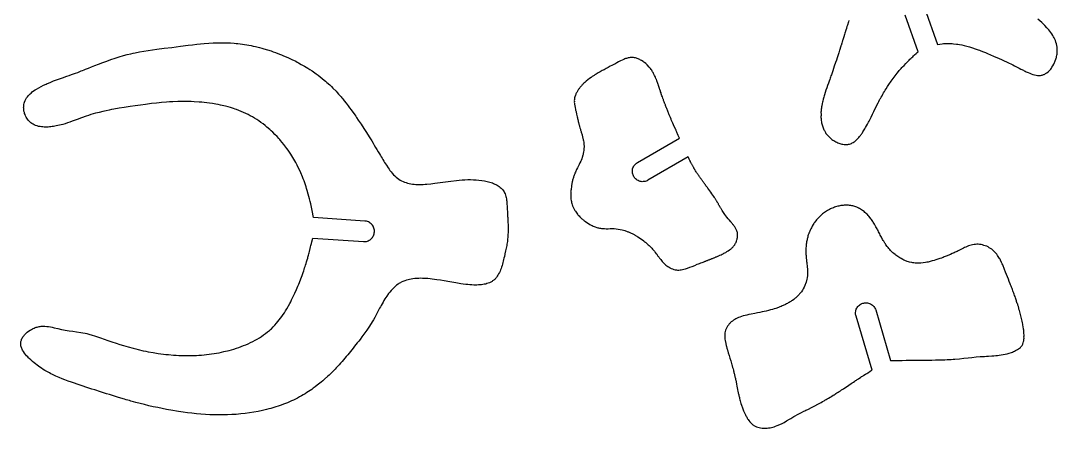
# Model space of a CAD drawing. Extents: x 0 to 1525, y 0 to 1525.
# Drawn here: x 490.8 to 986.7, y 1013.8 to 1208.7 of the extents above; entities that cross this region are included whole.
import ezdxf

# ---------------------------------------------------------------- set-up
doc = ezdxf.new("R2010")
doc.units = 0
doc.header["$MEASUREMENT"] = 0

msp = doc.modelspace()

# ---------------------------------------------------------------- linework, layer by layer
for points in [[(886.94, 1208.82), (886.72, 1208.09), (886.24, 1206.61), (886.03, 1205.86), (885.85, 1205.1), (885.79, 1204.86), (885.71, 1204.63), (885.53, 1204.17), (885.36, 1203.72), (885.29, 1203.48), (885.23, 1203.24), (885.09, 1202.67), (884.92, 1202.11), (884.54, 1201.01), (884.4, 1200.54), (884.28, 1200.06), (884.14, 1199.59), (883.97, 1199.14), (883.86, 1198.87), (883.77, 1198.59), (883.63, 1198.01), (883.47, 1197.44), (883.38, 1197.17), (883.26, 1196.9), (883.17, 1196.68), (883.09, 1196.45), (882.98, 1195.98), (882.87, 1195.51), (882.8, 1195.28), (882.71, 1195.06), (882.6, 1194.79), (882.5, 1194.51), (882.33, 1193.94), (882.17, 1193.37), (881.98, 1192.81), (881.65, 1191.89), (881.35, 1190.96), (881, 1189.85), (880.62, 1188.75), (880, 1186.9), (879.62, 1185.79), (879.25, 1184.67), (878.94, 1183.75), (878.61, 1182.84), (878.41, 1182.29), (878.22, 1181.73), (878.04, 1181.17), (877.84, 1180.62), (877.5, 1179.7), (877.17, 1178.78), (876.8, 1177.69), (876.41, 1176.61), (876.02, 1175.51), (875.65, 1174.4), (875.27, 1173.29), (875.08, 1172.74), (874.93, 1172.17), (874.69, 1171.23), (874.43, 1170.28), (874.28, 1169.7), (874.16, 1169.11), (873.96, 1167.94), (873.89, 1167.44), (873.83, 1166.94), (873.78, 1166.44), (873.71, 1165.95), (873.65, 1165.44), (873.63, 1164.93), (873.64, 1163.91), (873.64, 1163.4), (873.63, 1162.89), (873.63, 1162.39), (873.66, 1161.89), (873.78, 1160.89), (873.84, 1160.39), (873.94, 1159.89), (874.18, 1158.93), (874.44, 1157.97), (874.59, 1157.5), (874.78, 1157.03), (874.99, 1156.58), (875.23, 1156.14), (875.74, 1155.26), (876.01, 1154.83), (876.31, 1154.42), (876.71, 1153.95), (877.14, 1153.49), (878.03, 1152.62), (878.43, 1152.27), (878.85, 1151.94), (879.28, 1151.63), (879.73, 1151.35), (880.2, 1151.08), (880.66, 1150.81), (881.14, 1150.57), (881.63, 1150.36), (882.57, 1150), (883.05, 1149.84), (883.53, 1149.72), (884.13, 1149.61), (884.73, 1149.53), (885.33, 1149.49), (885.93, 1149.5), (886.39, 1149.54), (886.85, 1149.61), (887.3, 1149.7), (887.74, 1149.84), (888.18, 1150.02), (888.6, 1150.22), (889.02, 1150.45), (889.43, 1150.69), (889.82, 1150.95), (890.18, 1151.25), (890.52, 1151.56), (890.85, 1151.89), (891.28, 1152.34), (891.69, 1152.79), (892.09, 1153.26), (892.45, 1153.76), (892.7, 1154.11), (892.96, 1154.45), (893.21, 1154.79), (893.44, 1155.15), (893.72, 1155.59), (894.01, 1156.03), (894.29, 1156.47), (894.54, 1156.93), (894.73, 1157.29), (894.93, 1157.64), (895.34, 1158.35), (895.83, 1159.23), (896.34, 1160.11), (896.66, 1160.72), (896.96, 1161.33), (897.56, 1162.55), (898.26, 1163.93), (898.94, 1165.32), (900.26, 1168.05), (900.97, 1169.41), (901.32, 1170.09), (901.66, 1170.77), (901.83, 1171.12), (902.02, 1171.45), (902.42, 1172.12), (902.82, 1172.79), (903, 1173.13), (903.17, 1173.48), (903.34, 1173.83), (903.53, 1174.18), (903.95, 1174.85), (904.4, 1175.5), (904.84, 1176.16), (905.43, 1177.15), (905.73, 1177.65), (906.06, 1178.13), (906.46, 1178.69), (906.85, 1179.26), (907.25, 1179.83), (907.66, 1180.39), (908.59, 1181.65), (909.06, 1182.28), (909.55, 1182.89), (910.14, 1183.65), (910.74, 1184.42), (911.06, 1184.79), (911.39, 1185.15), (911.73, 1185.52), (912.05, 1185.89), (912.36, 1186.26), (912.69, 1186.62), (913.35, 1187.33), (914.15, 1188.19), (914.96, 1189.02), (915.78, 1189.86), (916.2, 1190.27), (916.64, 1190.67), (917.07, 1191.06), (917.49, 1191.47), (917.9, 1191.88), (918.33, 1192.28), (919.22, 1193.05), (919.66, 1193.44), (920.09, 1193.85), (920.09, 1193.85), (913.93, 1211.36)], [(923.16, 1214.78), (929.32, 1197.27), (930.47, 1197.47), (931.63, 1197.63), (932.31, 1197.7), (932.98, 1197.75), (933.66, 1197.79), (934.33, 1197.8), (935.01, 1197.8), (935.69, 1197.77), (936.36, 1197.73), (937.03, 1197.67), (938.44, 1197.52), (939.14, 1197.42), (939.83, 1197.3), (940.99, 1197.08), (942.13, 1196.82), (943.44, 1196.49), (944.74, 1196.13), (946.09, 1195.72), (947.43, 1195.27), (948.74, 1194.82), (949.39, 1194.58), (950.03, 1194.33), (951.43, 1193.77), (952.34, 1193.41), (953.24, 1193.04), (954.68, 1192.41), (956.13, 1191.79), (958.93, 1190.56), (959.93, 1190.11), (960.94, 1189.65), (962.73, 1188.83), (963.59, 1188.43), (964.44, 1188.02), (965.34, 1187.58), (966.24, 1187.13), (967.75, 1186.37), (968.5, 1185.97), (969.24, 1185.56), (969.63, 1185.36), (970.03, 1185.17), (970.44, 1184.97), (970.83, 1184.76), (971.29, 1184.51), (971.77, 1184.28), (972.74, 1183.85), (973.47, 1183.54), (974.21, 1183.26), (974.97, 1183.01), (975.74, 1182.8), (976.48, 1182.64), (977.24, 1182.55), (977.69, 1182.52), (978.14, 1182.52), (978.59, 1182.55), (979.03, 1182.62), (979.39, 1182.69), (979.73, 1182.78), (980.07, 1182.9), (980.4, 1183.03), (980.73, 1183.18), (981.04, 1183.36), (981.34, 1183.55), (981.63, 1183.76), (982.25, 1184.25), (982.55, 1184.51), (982.83, 1184.78), (983.18, 1185.16), (983.51, 1185.56), (983.82, 1185.97), (984.11, 1186.39), (984.55, 1187.12), (984.97, 1187.87), (985.34, 1188.65), (985.5, 1189.04), (985.65, 1189.43), (985.97, 1190.26), (986.12, 1190.69), (986.24, 1191.11), (986.35, 1191.64), (986.45, 1192.17), (986.53, 1192.7), (986.59, 1193.24), (986.64, 1193.95), (986.65, 1194.68), (986.63, 1195.4), (986.56, 1196.11), (986.51, 1196.5), (986.44, 1196.89), (986.25, 1197.66), (986.02, 1198.43), (985.76, 1199.17), (985.51, 1199.81), (985.21, 1200.43), (984.89, 1201.04), (984.55, 1201.64), (984.12, 1202.33), (983.65, 1202.99), (983.16, 1203.63), (982.65, 1204.26), (982.19, 1204.8), (981.71, 1205.34), (980.73, 1206.37), (979.99, 1207.09), (979.23, 1207.79), (978.34, 1208.61), (977.43, 1209.41)]]:
    msp.add_lwpolyline(points)
for points in [[(630.88, 1114.6), (630.2, 1117.93), (629.53, 1121.08), (629.26, 1122.27), (628.98, 1123.46), (628.67, 1124.64), (628.33, 1125.82), (627.84, 1127.55), (627.59, 1128.41), (627.33, 1129.27), (626.84, 1130.69), (626.33, 1132.1), (625.96, 1133.09), (625.57, 1134.07), (624.76, 1136.01), (624.26, 1137.1), (623.74, 1138.18), (623.07, 1139.54), (622.72, 1140.21), (622.34, 1140.87), (621.88, 1141.66), (621.44, 1142.45), (621, 1143.24), (620.53, 1144.02), (619.96, 1144.92), (619.37, 1145.82), (618.77, 1146.71), (618.14, 1147.57), (616.66, 1149.51), (615.91, 1150.47), (615.14, 1151.41), (614.73, 1151.89), (614.31, 1152.35), (613.45, 1153.25), (612.4, 1154.34), (611.34, 1155.41), (610.68, 1156.03), (610, 1156.64), (608.62, 1157.82), (607.68, 1158.59), (606.72, 1159.34), (605.74, 1160.06), (604.74, 1160.75), (603.73, 1161.42), (602.72, 1162.07), (601.69, 1162.68), (600.64, 1163.26), (599.58, 1163.81), (598.51, 1164.34), (597.43, 1164.84), (596.33, 1165.31), (595.19, 1165.76), (594.04, 1166.19), (593.32, 1166.45), (592.59, 1166.69), (591.14, 1167.15), (589.97, 1167.5), (588.8, 1167.8), (586.44, 1168.36), (585.29, 1168.61), (584.13, 1168.83), (582.59, 1169.09), (581.04, 1169.31), (578.64, 1169.59), (577.44, 1169.71), (576.23, 1169.81), (573.83, 1169.96), (572.29, 1170.02), (570.73, 1170.05), (568.33, 1170.06), (565.93, 1170.01), (563.53, 1169.91), (562.03, 1169.82), (560.53, 1169.72), (558.18, 1169.53), (557.01, 1169.42), (555.83, 1169.29), (553.43, 1169.02), (550.43, 1168.65), (548.03, 1168.33), (545.63, 1167.99), (543.23, 1167.64), (540.24, 1167.19), (537.83, 1166.8), (535.43, 1166.38), (534.28, 1166.16), (533.13, 1165.93), (531.63, 1165.62), (530.88, 1165.46), (530.14, 1165.29), (528.38, 1164.86), (527.51, 1164.65), (526.64, 1164.42), (524.38, 1163.76), (523.25, 1163.41), (522.14, 1163.04), (519.93, 1162.24), (517.74, 1161.42), (515.5, 1160.58), (514.37, 1160.18), (513.24, 1159.8), (512.09, 1159.44), (510.94, 1159.1), (510.17, 1158.89), (509.39, 1158.7), (508.61, 1158.52), (507.83, 1158.36), (506.54, 1158.13), (505.9, 1158.03), (505.25, 1157.96), (504.6, 1157.89), (503.94, 1157.85), (503.29, 1157.82), (502.63, 1157.81), (502.01, 1157.83), (501.38, 1157.87), (500.76, 1157.93), (500.13, 1158.02), (499.39, 1158.17), (498.66, 1158.36), (497.94, 1158.61), (497.24, 1158.91), (496.7, 1159.18), (496.19, 1159.5), (495.71, 1159.85), (495.25, 1160.23), (494.83, 1160.65), (494.43, 1161.1), (494.07, 1161.57), (493.74, 1162.08), (493.43, 1162.63), (493.15, 1163.2), (492.9, 1163.78), (492.67, 1164.38), (492.55, 1164.75), (492.45, 1165.12), (492.37, 1165.5), (492.3, 1165.88), (492.26, 1166.27), (492.23, 1166.66), (492.21, 1167.05), (492.22, 1167.44), (492.25, 1168.04), (492.33, 1168.62), (492.45, 1169.2), (492.62, 1169.77), (492.89, 1170.45), (493.04, 1170.79), (493.2, 1171.11), (493.38, 1171.43), (493.58, 1171.74), (493.79, 1172.03), (494.02, 1172.32), (494.44, 1172.78), (494.86, 1173.23), (495.3, 1173.66), (495.75, 1174.08), (496.36, 1174.6), (497, 1175.09), (497.66, 1175.55), (498.34, 1175.98), (499.46, 1176.65), (500.6, 1177.27), (501.76, 1177.86), (502.93, 1178.41), (503.48, 1178.66), (504.03, 1178.89), (505.14, 1179.34), (505.83, 1179.62), (506.53, 1179.88), (507.94, 1180.39), (510.73, 1181.36), (512.94, 1182.11), (514.04, 1182.49), (515.14, 1182.9), (517.09, 1183.62), (518.07, 1183.98), (519.04, 1184.36), (519.74, 1184.64), (520.44, 1184.91), (521.14, 1185.17), (521.84, 1185.45), (523.24, 1186.01), (524.64, 1186.55), (526.33, 1187.22), (528.04, 1187.88), (530.03, 1188.64), (532.03, 1189.38), (533.98, 1190.07), (535.94, 1190.74), (537.98, 1191.38), (540.03, 1191.98), (541.78, 1192.45), (543.53, 1192.89), (544.55, 1193.12), (545.58, 1193.34), (547.63, 1193.74), (549.68, 1194.11), (551.73, 1194.44), (553.83, 1194.74), (555.93, 1195.03), (559.43, 1195.49), (563.03, 1195.93), (567.24, 1196.47), (570.84, 1196.92), (572.93, 1197.17), (575.03, 1197.4), (576.83, 1197.58), (578.63, 1197.74), (580.73, 1197.9), (582.83, 1198.02), (584.93, 1198.1), (587.03, 1198.13), (589.14, 1198.11), (590.19, 1198.08), (591.23, 1198.03), (592.99, 1197.91), (593.86, 1197.84), (594.74, 1197.75), (596.84, 1197.48), (597.89, 1197.33), (598.94, 1197.16), (599.97, 1196.98), (600.99, 1196.79), (602.02, 1196.58), (603.04, 1196.35), (605.09, 1195.85), (606.12, 1195.58), (607.14, 1195.3), (608.89, 1194.77), (610.63, 1194.21), (611.64, 1193.86), (612.64, 1193.5), (614.63, 1192.74), (615.62, 1192.35), (616.59, 1191.95), (618.53, 1191.09), (620.45, 1190.2), (622.34, 1189.27), (623.02, 1188.92), (623.69, 1188.56), (625.02, 1187.81), (626.59, 1186.91), (627.37, 1186.45), (628.14, 1185.97), (629.15, 1185.32), (630.15, 1184.65), (632.14, 1183.28), (633.11, 1182.58), (634.07, 1181.84), (635.94, 1180.32), (636.63, 1179.75), (637.31, 1179.16), (638.64, 1177.95), (639.41, 1177.23), (640.16, 1176.49), (641.63, 1174.97), (642.24, 1174.31), (642.84, 1173.63), (644.04, 1172.28), (644.43, 1171.83), (644.82, 1171.38), (645.56, 1170.44), (646.5, 1169.25), (647.44, 1168.05), (648.15, 1167.09), (648.85, 1166.12), (650.62, 1163.64), (651.05, 1163.03), (651.48, 1162.41), (652.31, 1161.16), (653.63, 1159.19), (654.92, 1157.19), (656.19, 1155.2), (657.46, 1153.22), (658.09, 1152.21), (658.71, 1151.19), (659.33, 1150.17), (659.96, 1149.15), (660.6, 1148.12), (661.22, 1147.07), (661.83, 1146.02), (662.47, 1144.97), (662.87, 1144.3), (663.26, 1143.62), (663.65, 1142.94), (664.06, 1142.27), (664.48, 1141.59), (664.87, 1140.9), (665.28, 1140.22), (665.71, 1139.56), (666.57, 1138.3), (667, 1137.68), (667.45, 1137.07), (667.99, 1136.38), (668.54, 1135.71), (669.12, 1135.06), (669.73, 1134.44), (670.34, 1133.9), (670.98, 1133.39), (671.64, 1132.92), (672.33, 1132.49), (673, 1132.12), (673.7, 1131.79), (674.41, 1131.5), (675.13, 1131.25), (675.9, 1131.03), (676.67, 1130.85), (677.45, 1130.7), (678.23, 1130.58), (679.06, 1130.49), (679.88, 1130.43), (680.71, 1130.39), (681.53, 1130.38), (682.44, 1130.38), (683.34, 1130.41), (684.24, 1130.46), (685.13, 1130.53), (686.99, 1130.71), (688.83, 1130.93), (691.39, 1131.28), (693.93, 1131.64), (696.58, 1132), (699.23, 1132.32), (700.58, 1132.45), (701.93, 1132.56), (703.28, 1132.64), (704.63, 1132.69), (705.99, 1132.71), (707.34, 1132.68), (708.69, 1132.62), (710.03, 1132.5), (711.35, 1132.33), (712.66, 1132.11), (713.31, 1131.98), (713.96, 1131.83), (714.6, 1131.67), (715.24, 1131.49), (715.84, 1131.3), (716.43, 1131.09), (717.01, 1130.86), (717.58, 1130.6), (718.14, 1130.33), (718.69, 1130.02), (719.22, 1129.7), (719.74, 1129.35), (720.19, 1129), (720.62, 1128.63), (721.03, 1128.23), (721.4, 1127.8), (721.74, 1127.35), (722.05, 1126.87), (722.31, 1126.37), (722.53, 1125.85), (722.72, 1125.28), (722.89, 1124.71), (723.03, 1124.13), (723.15, 1123.54), (723.24, 1122.95), (723.32, 1122.35), (723.37, 1121.76), (723.4, 1121.16), (723.47, 1119.93), (723.53, 1118.69), (723.62, 1117.2), (723.66, 1116.46), (723.7, 1115.71), (723.73, 1115.14), (723.78, 1114.56), (723.81, 1113.99), (723.82, 1113.41), (723.84, 1112.72), (723.89, 1112.02), (723.93, 1111.33), (723.94, 1110.98), (723.94, 1110.63), (723.93, 1109.83), (723.93, 1109.03), (723.94, 1108.22), (723.93, 1107.42), (723.89, 1106.52), (723.82, 1105.62), (723.68, 1103.82), (723.65, 1103.5), (723.6, 1103.18), (723.48, 1102.54), (723.35, 1101.91), (723.3, 1101.59), (723.27, 1101.27), (723.19, 1100.61), (723.08, 1099.95), (722.94, 1099.3), (722.77, 1098.65), (722.68, 1098.32), (722.6, 1097.97), (722.47, 1097.29), (722.34, 1096.6), (722.27, 1096.26), (722.18, 1095.92), (721.99, 1095.21), (721.82, 1094.49), (721.65, 1093.77), (721.46, 1093.05), (721.26, 1092.34), (721.06, 1091.63), (720.86, 1090.92), (720.63, 1090.21), (720.36, 1089.55), (720.08, 1088.89), (719.77, 1088.24), (719.44, 1087.6), (719.12, 1087.02), (718.77, 1086.48), (718.37, 1085.95), (717.94, 1085.45), (717.69, 1085.19), (717.43, 1084.94), (717.15, 1084.7), (716.86, 1084.47), (716.57, 1084.26), (716.26, 1084.06), (715.95, 1083.87), (715.63, 1083.7), (715.05, 1083.42), (714.46, 1083.18), (713.85, 1082.98), (713.23, 1082.8), (712.57, 1082.65), (711.89, 1082.53), (711.22, 1082.44), (710.53, 1082.37), (709.79, 1082.33), (709.04, 1082.3), (708.28, 1082.3), (707.53, 1082.32), (706.58, 1082.37), (705.63, 1082.43), (704.68, 1082.52), (703.73, 1082.63), (702.53, 1082.78), (701.33, 1082.95), (698.93, 1083.33), (696.13, 1083.82), (693.33, 1084.31), (691.59, 1084.6), (689.83, 1084.86), (687.69, 1085.14), (686.61, 1085.26), (685.53, 1085.36), (683.89, 1085.47), (683.06, 1085.51), (682.23, 1085.52), (681.26, 1085.51), (680.28, 1085.47), (679.31, 1085.4), (678.33, 1085.29), (677.57, 1085.17), (676.82, 1085.03), (676.07, 1084.86), (675.33, 1084.65), (674.48, 1084.36), (673.64, 1084.03), (672.82, 1083.64), (672.43, 1083.43), (672.04, 1083.21), (671.66, 1082.97), (671.29, 1082.72), (670.57, 1082.18), (669.89, 1081.6), (669.24, 1080.99), (668.59, 1080.33), (667.97, 1079.65), (667.38, 1078.95), (666.82, 1078.22), (665.93, 1076.95), (665.05, 1075.67), (664.58, 1074.9), (664.13, 1074.12), (663.69, 1073.33), (663.23, 1072.56), (662.85, 1071.91), (662.51, 1071.24), (662.18, 1070.58), (661.83, 1069.92), (660.96, 1068.36), (660.13, 1066.78), (659.55, 1065.73), (658.93, 1064.7), (657.65, 1062.67), (657, 1061.67), (656.31, 1060.69), (654.92, 1058.75), (654.48, 1058.14), (654.03, 1057.54), (653.11, 1056.35), (652.48, 1055.51), (651.82, 1054.68), (651.16, 1053.86), (650.52, 1053.02), (649.87, 1052.18), (649.2, 1051.35), (648.53, 1050.53), (647.86, 1049.7), (647.21, 1048.9), (646.54, 1048.11), (645.87, 1047.32), (645.21, 1046.52), (644.54, 1045.72), (643.85, 1044.92), (643.14, 1044.15), (642.41, 1043.39), (641.78, 1042.75), (641.17, 1042.09), (640.55, 1041.43), (639.92, 1040.79), (638.83, 1039.73), (638.28, 1039.21), (637.73, 1038.7), (636.15, 1037.28), (635.35, 1036.58), (634.54, 1035.9), (632.66, 1034.39), (631.7, 1033.66), (630.73, 1032.94), (629.99, 1032.42), (629.24, 1031.91), (627.73, 1030.91), (626.85, 1030.35), (625.96, 1029.81), (625.05, 1029.29), (624.13, 1028.79), (623.19, 1028.3), (622.25, 1027.82), (621.3, 1027.35), (620.34, 1026.9), (619.38, 1026.47), (618.4, 1026.07), (616.44, 1025.3), (615.45, 1024.92), (614.45, 1024.58), (612.44, 1023.93), (611.44, 1023.62), (610.45, 1023.33), (609.44, 1023.06), (608.44, 1022.8), (606.39, 1022.31), (604.34, 1021.88), (602.29, 1021.5), (600.24, 1021.18), (598.14, 1020.9), (596.03, 1020.67), (593.94, 1020.49), (591.83, 1020.35), (589.74, 1020.26), (587.63, 1020.21), (585.53, 1020.2), (583.43, 1020.23), (581.28, 1020.31), (579.13, 1020.42), (576.98, 1020.57), (574.83, 1020.75), (573.78, 1020.86), (572.73, 1020.98), (570.63, 1021.23), (568.48, 1021.5), (566.34, 1021.82), (562.64, 1022.44), (561.58, 1022.62), (560.53, 1022.82), (558.44, 1023.24), (556.33, 1023.69), (554.24, 1024.15), (552.13, 1024.64), (550.03, 1025.15), (547.93, 1025.68), (545.83, 1026.23), (544.68, 1026.54), (543.53, 1026.87), (542.78, 1027.09), (542.03, 1027.29), (541.28, 1027.5), (540.53, 1027.71), (537.64, 1028.58), (534.74, 1029.46), (533.29, 1029.91), (531.84, 1030.36), (530.43, 1030.81), (529.03, 1031.26), (526.23, 1032.16), (524.83, 1032.61), (523.43, 1033.08), (522.03, 1033.54), (520.63, 1033.99), (517.84, 1034.91), (516.49, 1035.36), (515.14, 1035.82), (513.53, 1036.38), (511.93, 1036.97), (510.57, 1037.5), (509.23, 1038.05), (508.4, 1038.42), (507.57, 1038.79), (505.94, 1039.57), (505.25, 1039.92), (504.58, 1040.28), (503.24, 1041.03), (502.42, 1041.51), (501.61, 1042.01), (500.81, 1042.53), (500.02, 1043.08), (498.62, 1044.08), (497.92, 1044.6), (497.25, 1045.14), (496.45, 1045.81), (495.65, 1046.49), (494.88, 1047.19), (494.51, 1047.55), (494.14, 1047.93), (493.6, 1048.53), (493.08, 1049.15), (492.59, 1049.8), (492.15, 1050.47), (491.71, 1051.21), (491.52, 1051.6), (491.33, 1051.99), (491.17, 1052.39), (491.04, 1052.8), (490.93, 1053.21), (490.85, 1053.63), (490.82, 1053.97), (490.82, 1054.3), (490.83, 1054.64), (490.88, 1054.97), (490.94, 1055.31), (491.02, 1055.63), (491.12, 1055.96), (491.23, 1056.28), (491.4, 1056.69), (491.6, 1057.1), (491.84, 1057.49), (492.1, 1057.86), (492.38, 1058.22), (492.68, 1058.57), (493, 1058.9), (493.33, 1059.21), (493.95, 1059.73), (494.59, 1060.23), (495.25, 1060.7), (495.94, 1061.12), (496.37, 1061.36), (496.82, 1061.57), (497.27, 1061.77), (497.73, 1061.94), (498.2, 1062.1), (498.67, 1062.24), (499.15, 1062.35), (499.63, 1062.45), (500.08, 1062.53), (500.53, 1062.58), (500.98, 1062.61), (501.43, 1062.63), (501.88, 1062.63), (502.33, 1062.62), (503.23, 1062.55), (504.12, 1062.43), (505, 1062.29), (505.87, 1062.11), (506.74, 1061.9), (508.53, 1061.46), (510.34, 1061.06), (511.23, 1060.88), (512.13, 1060.73), (513.94, 1060.45), (515.69, 1060.22), (517.44, 1059.98), (519.54, 1059.67), (520.59, 1059.49), (521.63, 1059.28), (522.49, 1059.08), (523.34, 1058.87), (525.03, 1058.39), (526.04, 1058.08), (527.04, 1057.76), (529.03, 1057.07), (530.74, 1056.46), (532.44, 1055.85), (534.44, 1055.15), (536.44, 1054.47), (538.18, 1053.9), (539.94, 1053.36), (542.28, 1052.69), (544.64, 1052.06), (545.83, 1051.75), (547.03, 1051.46), (549.43, 1050.92), (550.63, 1050.67), (551.83, 1050.43), (554.23, 1050), (556.63, 1049.62), (557.83, 1049.45), (559.04, 1049.3), (560.26, 1049.15), (561.48, 1049.03), (563.93, 1048.82), (565.16, 1048.74), (566.38, 1048.67), (567.61, 1048.62), (568.83, 1048.59), (570.03, 1048.57), (571.24, 1048.57), (572.44, 1048.59), (573.63, 1048.63), (574.86, 1048.68), (576.09, 1048.75), (577.31, 1048.84), (578.53, 1048.95), (579.74, 1049.07), (580.94, 1049.21), (582.14, 1049.37), (583.34, 1049.56), (584.52, 1049.76), (585.69, 1049.97), (586.87, 1050.21), (588.04, 1050.48), (590.45, 1051.07), (591.64, 1051.39), (592.83, 1051.73), (593.99, 1052.1), (595.15, 1052.5), (596.29, 1052.91), (597.43, 1053.34), (598.55, 1053.79), (599.66, 1054.28), (600.75, 1054.79), (601.84, 1055.32), (602.92, 1055.88), (603.98, 1056.47), (605.02, 1057.09), (606.04, 1057.75), (607.02, 1058.43), (607.98, 1059.14), (608.91, 1059.88), (609.83, 1060.65), (610.27, 1061.04), (610.7, 1061.44), (611.54, 1062.28), (612.34, 1063.15), (613.14, 1064.03), (613.83, 1064.82), (614.49, 1065.64), (615.13, 1066.47), (615.75, 1067.32), (616.35, 1068.19), (616.94, 1069.07), (617.5, 1069.97), (618.04, 1070.88), (619.54, 1073.54), (619.98, 1074.35), (620.4, 1075.17), (621.21, 1076.84), (621.97, 1078.5), (622.71, 1080.18), (623.44, 1081.85), (623.8, 1082.69), (624.12, 1083.54), (624.76, 1085.23), (625.42, 1086.92), (625.95, 1088.32), (626.19, 1089.03), (626.4, 1089.75), (626.6, 1090.46), (626.85, 1091.17), (627.09, 1091.88), (627.3, 1092.59), (627.55, 1093.45), (627.83, 1094.31), (628.09, 1095.17), (628.21, 1095.6), (628.31, 1096.04), (628.46, 1096.62), (628.63, 1097.19), (628.81, 1097.76), (628.97, 1098.33), (629.3, 1099.79), (629.46, 1100.52), (629.66, 1101.25), (629.89, 1102.12), (630.1, 1103), (630.49, 1104.76), (654.8, 1103.07), (655.25, 1103.07), (655.7, 1103.1), (656.17, 1103.18), (656.63, 1103.31), (657.09, 1103.49), (657.53, 1103.72), (657.96, 1103.99), (658.36, 1104.31), (658.72, 1104.66), (659.04, 1105.06), (659.32, 1105.47), (659.55, 1105.91), (659.73, 1106.35), (659.87, 1106.81), (659.95, 1107.25), (660, 1107.7), (660.01, 1108.15), (659.97, 1108.6), (659.89, 1109.07), (659.76, 1109.53), (659.58, 1109.99), (659.36, 1110.43), (659.08, 1110.86), (658.77, 1111.26), (658.41, 1111.62), (658.02, 1111.94), (657.6, 1112.22), (657.16, 1112.45), (656.72, 1112.63), (656.26, 1112.77), (655.82, 1112.85), (655.37, 1112.9), (630.88, 1114.6)], [(790.84, 1132.42), (790.44, 1132.2), (790.03, 1132.03), (789.57, 1131.88), (789.11, 1131.78), (788.61, 1131.73), (788.12, 1131.72), (787.61, 1131.77), (787.11, 1131.86), (786.63, 1132.01), (786.16, 1132.21), (785.72, 1132.45), (785.31, 1132.73), (784.95, 1133.04), (784.62, 1133.38), (784.34, 1133.73), (784.09, 1134.11), (783.87, 1134.5), (783.7, 1134.92), (783.55, 1135.37), (783.45, 1135.84), (783.4, 1136.33), (783.39, 1136.83), (783.44, 1137.34), (783.53, 1137.83), (783.68, 1138.32), (783.88, 1138.79), (784.12, 1139.22), (784.4, 1139.63), (784.71, 1140), (785.05, 1140.33), (785.4, 1140.61), (785.78, 1140.86), (805.96, 1152.51), (805.79, 1152.83), (805.64, 1153.15), (805.33, 1153.81), (804.99, 1154.57), (804.82, 1154.95), (804.63, 1155.33), (804.48, 1155.65), (804.37, 1155.98), (804.27, 1156.32), (804.14, 1156.64), (803.43, 1158.17), (802.74, 1159.7), (802.03, 1161.23), (801.88, 1161.62), (801.76, 1162.01), (801.62, 1162.39), (801.54, 1162.59), (801.44, 1162.77), (801.3, 1163.05), (801.18, 1163.32), (801.07, 1163.6), (800.93, 1163.87), (800.87, 1164.01), (800.81, 1164.14), (800.73, 1164.43), (800.66, 1164.71), (800.54, 1164.99), (800.33, 1165.42), (800.14, 1165.86), (799.97, 1166.3), (799.83, 1166.75), (799.75, 1166.98), (799.64, 1167.2), (799.53, 1167.42), (799.43, 1167.64), (799.27, 1168.21), (799.17, 1168.49), (799.04, 1168.76), (798.93, 1168.98), (798.83, 1169.2), (798.76, 1169.42), (798.71, 1169.65), (798.68, 1169.79), (798.63, 1169.94), (798.48, 1170.21), (798.34, 1170.49), (798.29, 1170.63), (798.27, 1170.77), (798.22, 1171.01), (798.13, 1171.23), (798.03, 1171.45), (797.94, 1171.67), (797.76, 1172.24), (797.55, 1172.81), (797.39, 1173.26), (797.25, 1173.71), (797.1, 1174.16), (796.93, 1174.61), (796.86, 1174.84), (796.8, 1175.07), (796.74, 1175.3), (796.7, 1175.41), (796.64, 1175.52), (796.56, 1175.66), (796.51, 1175.8), (796.43, 1176.09), (796.36, 1176.38), (796.31, 1176.52), (796.25, 1176.66), (796.16, 1176.88), (796.09, 1177.11), (796.03, 1177.34), (795.96, 1177.57), (795.85, 1177.85), (795.75, 1178.14), (795.57, 1178.71), (795.43, 1179.16), (795.34, 1179.38), (795.23, 1179.6), (795.16, 1179.74), (795.11, 1179.87), (795.03, 1180.16), (794.96, 1180.44), (794.91, 1180.58), (794.84, 1180.72), (794.68, 1181.04), (794.53, 1181.37), (794.39, 1181.7), (794.23, 1182.03), (794.06, 1182.4), (793.89, 1182.78), (793.72, 1183.15), (793.51, 1183.51), (793.29, 1183.87), (793.08, 1184.24), (792.87, 1184.61), (792.63, 1184.96), (792.34, 1185.35), (792.05, 1185.76), (791.76, 1186.15), (791.44, 1186.53), (790.42, 1187.61), (790.14, 1187.88), (789.85, 1188.15), (789.23, 1188.64), (788.87, 1188.91), (788.49, 1189.17), (787.72, 1189.65), (787.34, 1189.88), (786.94, 1190.09), (786.54, 1190.28), (786.13, 1190.45), (785.72, 1190.61), (785.3, 1190.74), (784.87, 1190.86), (784.44, 1190.95), (784.01, 1191.02), (783.59, 1191.07), (783.16, 1191.09), (782.73, 1191.09), (782.3, 1191.05), (781.88, 1190.99), (781.45, 1190.91), (781.03, 1190.8), (780.6, 1190.67), (780.17, 1190.53), (779.75, 1190.37), (779.34, 1190.19), (778.53, 1189.82), (777.73, 1189.43), (776.84, 1188.97), (775.94, 1188.51), (775.43, 1188.25), (774.94, 1187.97), (774.61, 1187.8), (774.28, 1187.65), (773.96, 1187.49), (773.63, 1187.32), (772.83, 1186.88), (771.84, 1186.35), (770.84, 1185.81), (769.83, 1185.26), (769.03, 1184.82), (768.04, 1184.26), (767.03, 1183.68), (766.04, 1183.08), (765.71, 1182.89), (765.38, 1182.72), (765.05, 1182.54), (764.73, 1182.34), (764.19, 1181.94), (763.92, 1181.73), (763.64, 1181.54), (762.82, 1180.99), (762.04, 1180.41), (761.31, 1179.81), (760.96, 1179.5), (760.62, 1179.18), (760.26, 1178.85), (760.08, 1178.69), (759.92, 1178.52), (759.7, 1178.29), (759.47, 1178.07), (759.24, 1177.85), (759.05, 1177.6), (758.85, 1177.36), (758.64, 1177.13), (758.44, 1176.91), (758.25, 1176.66), (758.07, 1176.41), (757.88, 1176.17), (757.7, 1175.93), (757.53, 1175.68), (756.76, 1174.39), (756.58, 1174.07), (756.42, 1173.74), (756.28, 1173.4), (756.16, 1173.06), (755.91, 1172.28), (755.79, 1171.88), (755.7, 1171.48), (755.66, 1171.25), (755.64, 1171.02), (755.63, 1170.55), (755.64, 1170.08), (755.63, 1169.6), (755.64, 1169.18), (755.68, 1168.76), (755.81, 1167.94), (755.99, 1167.11), (756.15, 1166.28), (756.23, 1165.93), (756.33, 1165.58), (756.44, 1165.22), (756.51, 1164.87), (756.61, 1164.4), (756.71, 1163.93), (756.83, 1163.35), (756.96, 1162.78), (757.1, 1162.31), (757.17, 1162.08), (757.21, 1161.84), (757.27, 1161.55), (757.33, 1161.26), (757.4, 1160.97), (757.45, 1160.68), (757.51, 1160.39), (757.6, 1160.11), (757.69, 1159.82), (757.76, 1159.54), (757.84, 1159.18), (757.93, 1158.84), (758.14, 1158.14), (758.33, 1157.45), (758.54, 1156.76), (758.64, 1156.42), (758.73, 1156.07), (758.83, 1155.73), (758.94, 1155.39), (759.08, 1154.98), (759.2, 1154.58), (759.31, 1154.17), (759.44, 1153.76), (759.54, 1153.42), (759.61, 1153.07), (759.67, 1152.72), (759.77, 1152.37), (759.86, 1152.08), (759.91, 1151.78), (760.01, 1151.19), (760.12, 1150.61), (760.2, 1150.02), (760.23, 1149.66), (760.25, 1149.3), (760.27, 1148.95), (760.33, 1148.59), (760.36, 1148.44), (760.36, 1148.29), (760.32, 1147.99), (760.26, 1147.7), (760.25, 1147.55), (760.24, 1147.4), (760.23, 1147.04), (760.21, 1146.68), (760.1, 1145.98), (759.94, 1145.15), (759.85, 1144.74), (759.74, 1144.33), (759.6, 1143.87), (759.53, 1143.64), (759.45, 1143.41), (759.35, 1143.13), (759.26, 1142.84), (759.17, 1142.56), (759.04, 1142.29), (758.86, 1141.91), (758.68, 1141.53), (758.34, 1140.76), (757.93, 1139.9), (757.54, 1139.04), (757.36, 1138.65), (757.17, 1138.27), (756.75, 1137.53), (756.53, 1137.11), (756.33, 1136.68), (756.14, 1136.24), (755.93, 1135.8), (755.8, 1135.48), (755.7, 1135.14), (755.59, 1134.8), (755.52, 1134.64), (755.44, 1134.48), (755.35, 1134.29), (755.28, 1134.09), (755.16, 1133.69), (755.06, 1133.29), (754.94, 1132.89), (754.81, 1132.49), (754.73, 1132.08), (754.65, 1131.66), (754.55, 1131.26), (754.49, 1130.96), (754.45, 1130.67), (754.42, 1130.37), (754.36, 1130.08), (754.3, 1129.84), (754.26, 1129.61), (754.22, 1129.13), (754.16, 1128.53), (754.1, 1127.94), (754.04, 1127.46), (754.02, 1127.22), (754.04, 1126.97), (754.05, 1126.82), (754.04, 1126.66), (753.99, 1126.36), (753.93, 1126.07), (753.92, 1125.91), (753.93, 1125.76), (753.94, 1125.58), (753.95, 1125.4), (753.93, 1125.03), (753.92, 1124.67), (753.94, 1124.5), (753.97, 1124.32), (754.01, 1124.08), (754.03, 1123.84), (754.04, 1123.36), (754.11, 1122.77), (754.21, 1122.18), (754.31, 1121.71), (754.43, 1121.25), (754.6, 1120.68), (754.7, 1120.4), (754.83, 1120.13), (754.99, 1119.8), (755.13, 1119.47), (755.28, 1119.14), (755.43, 1118.82), (755.91, 1117.99), (756.17, 1117.58), (756.45, 1117.19), (756.79, 1116.7), (757.14, 1116.22), (757.34, 1115.99), (757.54, 1115.77), (757.95, 1115.32), (758.34, 1114.89), (758.75, 1114.48), (759.28, 1113.99), (759.56, 1113.74), (759.84, 1113.52), (760.11, 1113.3), (760.38, 1113.07), (760.65, 1112.84), (760.93, 1112.64), (761.63, 1112.18), (762.34, 1111.72), (763.03, 1111.3), (763.73, 1110.91), (764.17, 1110.7), (764.62, 1110.5), (765.53, 1110.14), (766.37, 1109.84), (766.8, 1109.72), (767.24, 1109.61), (767.71, 1109.51), (768.18, 1109.43), (768.66, 1109.36), (769.13, 1109.31), (770.03, 1109.26), (770.93, 1109.24), (771.88, 1109.25), (772.83, 1109.27), (773.78, 1109.27), (774.73, 1109.26), (775.69, 1109.2), (776.64, 1109.09), (777.59, 1108.93), (778.53, 1108.71), (779.19, 1108.52), (779.84, 1108.33), (780.19, 1108.21), (780.54, 1108.08), (780.88, 1107.94), (781.24, 1107.81), (781.57, 1107.69), (781.89, 1107.54), (782.22, 1107.39), (782.54, 1107.25), (782.89, 1107.09), (783.24, 1106.91), (783.58, 1106.73), (783.93, 1106.57), (784.19, 1106.44), (784.44, 1106.28), (784.68, 1106.13), (784.93, 1105.98), (785.49, 1105.69), (785.77, 1105.53), (786.04, 1105.36), (787.24, 1104.55), (788.44, 1103.72), (788.67, 1103.54), (788.9, 1103.36), (789.34, 1102.97), (789.58, 1102.78), (789.84, 1102.59), (790.09, 1102.4), (790.32, 1102.19), (790.67, 1101.86), (791.02, 1101.54), (791.37, 1101.22), (791.72, 1100.89), (792.38, 1100.22), (792.71, 1099.88), (793.02, 1099.52), (793.92, 1098.43), (794.37, 1097.87), (794.82, 1097.3), (795.04, 1097.02), (795.24, 1096.73), (795.43, 1096.44), (795.65, 1096.17), (795.83, 1095.93), (796, 1095.68), (796.16, 1095.44), (796.35, 1095.2), (796.65, 1094.83), (796.95, 1094.45), (797.33, 1093.98), (797.72, 1093.51), (798.12, 1093.07), (798.32, 1092.86), (798.54, 1092.66), (798.76, 1092.45), (798.98, 1092.24), (799.2, 1092.03), (799.43, 1091.84), (799.93, 1091.47), (800.43, 1091.11), (800.93, 1090.78), (801.44, 1090.48), (801.71, 1090.35), (801.98, 1090.23), (802.54, 1090), (802.88, 1089.87), (803.23, 1089.77), (803.94, 1089.62), (804.48, 1089.53), (805.03, 1089.49), (805.64, 1089.49), (806.23, 1089.53), (806.79, 1089.6), (807.34, 1089.7), (808.09, 1089.86), (808.83, 1090.06), (809.74, 1090.35), (810.93, 1090.79), (812.04, 1091.23), (813.23, 1091.72), (814.43, 1092.21), (814.99, 1092.43), (815.54, 1092.65), (815.83, 1092.77), (816.13, 1092.88), (816.73, 1093.11), (817.28, 1093.32), (817.83, 1093.54), (818.06, 1093.62), (818.28, 1093.7), (818.51, 1093.78), (818.73, 1093.87), (819.01, 1093.99), (819.28, 1094.09), (819.56, 1094.18), (819.84, 1094.3), (820.11, 1094.42), (820.39, 1094.51), (820.67, 1094.61), (820.94, 1094.73), (821.21, 1094.85), (821.48, 1094.95), (821.76, 1095.05), (822.03, 1095.16), (822.31, 1095.28), (822.59, 1095.39), (822.86, 1095.49), (823.13, 1095.61), (823.4, 1095.74), (823.68, 1095.86), (824.24, 1096.08), (824.74, 1096.32), (824.98, 1096.44), (825.24, 1096.55), (825.8, 1096.79), (826.34, 1097.07), (826.76, 1097.29), (827.19, 1097.5), (827.62, 1097.71), (828.04, 1097.94), (828.64, 1098.29), (829.24, 1098.66), (829.84, 1099.07), (830.44, 1099.49), (830.67, 1099.68), (830.89, 1099.89), (831.11, 1100.1), (831.33, 1100.31), (831.46, 1100.43), (831.59, 1100.57), (831.81, 1100.86), (832.03, 1101.15), (832.26, 1101.44), (832.36, 1101.57), (832.44, 1101.71), (832.59, 1101.99), (832.74, 1102.28), (832.91, 1102.56), (833.02, 1102.71), (833.1, 1102.87), (833.23, 1103.22), (833.44, 1103.92), (833.52, 1104.21), (833.59, 1104.51), (833.71, 1105.11), (833.74, 1105.45), (833.74, 1105.8), (833.73, 1106.15), (833.73, 1106.5), (833.73, 1106.73), (833.71, 1106.95), (833.67, 1107.17), (833.61, 1107.39), (833.47, 1107.82), (833.32, 1108.25), (833.19, 1108.56), (833.04, 1108.88), (832.73, 1109.5), (832.55, 1109.81), (832.34, 1110.11), (832.13, 1110.4), (831.94, 1110.71), (831.84, 1110.87), (831.73, 1111.02), (831.5, 1111.31), (831.25, 1111.59), (831.02, 1111.88), (830.74, 1112.23), (830.45, 1112.58), (829.85, 1113.26), (829.19, 1114.03), (828.54, 1114.81), (828.08, 1115.39), (827.64, 1115.99), (826.96, 1117.01), (826.63, 1117.5), (826.32, 1118.01), (826.01, 1118.51), (825.86, 1118.76), (825.72, 1119.03), (825.58, 1119.28), (825.42, 1119.53), (825.26, 1119.78), (825.13, 1120.05), (825.06, 1120.18), (824.99, 1120.31), (824.82, 1120.55), (824.66, 1120.79), (824.59, 1120.93), (824.53, 1121.07), (824.48, 1121.21), (824.41, 1121.35), (824.24, 1121.58), (824.06, 1121.82), (823.99, 1121.95), (823.93, 1122.09), (823.87, 1122.23), (823.8, 1122.36), (823.64, 1122.6), (823.47, 1122.83), (823.32, 1123.09), (823.18, 1123.35), (823, 1123.6), (822.82, 1123.85), (822.65, 1124.1), (822.3, 1124.69), (821.91, 1125.25), (821.41, 1125.94), (820.93, 1126.64), (820.44, 1127.32), (819.94, 1128), (819.54, 1128.57), (819.34, 1128.86), (819.12, 1129.14), (818.86, 1129.47), (818.62, 1129.81), (818.38, 1130.16), (818.12, 1130.49), (817.86, 1130.82), (817.61, 1131.17), (817.37, 1131.51), (817.12, 1131.85), (816.94, 1132.09), (816.78, 1132.34), (816.61, 1132.58), (816.42, 1132.82), (816.27, 1133.01), (816.13, 1133.22), (816.01, 1133.43), (815.85, 1133.63), (815.66, 1133.86), (815.49, 1134.11), (815.16, 1134.62), (814.89, 1135), (814.64, 1135.39), (814.47, 1135.65), (814.29, 1135.9), (814.12, 1136.15), (813.96, 1136.42), (813.65, 1136.92), (813.49, 1137.16), (813.35, 1137.42), (813.2, 1137.68), (813.03, 1137.92), (812.87, 1138.17), (812.73, 1138.44), (812.63, 1138.67), (812.52, 1138.88), (812.39, 1139.09), (812.25, 1139.29), (812.17, 1139.4), (812.1, 1139.53), (811.98, 1139.79), (811.87, 1140.06), (811.74, 1140.32), (811.41, 1140.84), (811.26, 1141.1), (811.13, 1141.38), (810.89, 1141.92), (810.63, 1142.45), (810.38, 1143), (810.25, 1143.27), (810.09, 1143.53), (790.84, 1132.42)], [(898.03, 1041.63), (890.4, 1067.42), (890.28, 1067.86), (890.21, 1068.3), (890.17, 1068.78), (890.18, 1069.26), (890.24, 1069.75), (890.35, 1070.23), (890.52, 1070.72), (890.73, 1071.18), (890.99, 1071.61), (891.29, 1072.02), (891.62, 1072.39), (891.99, 1072.72), (892.38, 1073.01), (892.79, 1073.25), (893.19, 1073.44), (893.62, 1073.6), (894.05, 1073.71), (894.5, 1073.79), (894.97, 1073.82), (895.45, 1073.81), (895.94, 1073.75), (896.43, 1073.64), (896.91, 1073.48), (897.37, 1073.26), (897.81, 1073.01), (898.22, 1072.7), (898.58, 1072.37), (898.92, 1072), (899.2, 1071.62), (899.44, 1071.2), (899.63, 1070.8), (899.79, 1070.38), (906.95, 1046.19), (908.63, 1046.22), (910.73, 1046.27), (912.43, 1046.31), (914.43, 1046.34), (916.43, 1046.37), (917.83, 1046.4), (919.53, 1046.42), (921.23, 1046.43), (922.93, 1046.45), (924.63, 1046.46), (926.63, 1046.47), (928.33, 1046.49), (929.23, 1046.51), (930.13, 1046.52), (931.83, 1046.57), (932.88, 1046.6), (933.93, 1046.65), (935.93, 1046.76), (936.84, 1046.82), (937.73, 1046.89), (939.84, 1047.08), (941.94, 1047.29), (944.04, 1047.53), (945.83, 1047.72), (947.83, 1047.92), (949.83, 1048.09), (950.83, 1048.16), (951.83, 1048.22), (952.78, 1048.28), (953.73, 1048.33), (955.33, 1048.43), (956.29, 1048.5), (957.23, 1048.59), (958.04, 1048.68), (958.84, 1048.78), (959.84, 1048.93), (960.84, 1049.11), (961.74, 1049.29), (962.63, 1049.5), (963.69, 1049.78), (964.73, 1050.11), (965.24, 1050.29), (965.75, 1050.48), (966.25, 1050.69), (966.73, 1050.94), (967.65, 1051.46), (968.1, 1051.74), (968.52, 1052.06), (968.99, 1052.49), (969.22, 1052.72), (969.43, 1052.96), (969.63, 1053.21), (969.81, 1053.47), (969.98, 1053.74), (970.12, 1054.03), (970.24, 1054.33), (970.34, 1054.63), (970.53, 1055.25), (970.63, 1055.67), (970.7, 1056.09), (970.73, 1056.51), (970.74, 1056.94), (970.73, 1057.48), (970.74, 1058.02), (970.74, 1058.56), (970.73, 1059.09), (970.64, 1060.16), (970.58, 1060.7), (970.51, 1061.23), (970.34, 1062.44), (970.25, 1063.05), (970.14, 1063.65), (970, 1064.32), (969.87, 1064.98), (969.74, 1065.65), (969.6, 1066.31), (969.28, 1067.62), (969.12, 1068.27), (968.94, 1068.91), (968.74, 1069.55), (968.53, 1070.18), (968.34, 1070.82), (968.26, 1071.14), (968.21, 1071.47), (968.14, 1071.79), (968.04, 1072.1), (967.93, 1072.42), (967.84, 1072.74), (967.78, 1072.95), (967.71, 1073.15), (967.54, 1073.53), (967.36, 1073.92), (967.29, 1074.12), (967.23, 1074.32), (967.09, 1074.8), (966.94, 1075.27), (966.78, 1075.74), (966.64, 1076.22), (966.45, 1076.79), (966.24, 1077.33), (966.02, 1077.88), (965.82, 1078.44), (965.63, 1079), (965.42, 1079.55), (965.21, 1080.1), (965.01, 1080.65), (964.81, 1081.22), (964.59, 1081.77), (964.36, 1082.33), (964.14, 1082.88), (963.71, 1084.01), (963.27, 1085.13), (962.82, 1086.27), (962.37, 1087.39), (961.92, 1088.54), (961.46, 1089.67), (960.54, 1091.93), (960.3, 1092.49), (960.04, 1093.05), (959.51, 1094.14), (959.27, 1094.6), (959.01, 1095.05), (958.73, 1095.5), (958.44, 1095.94), (958.06, 1096.49), (957.67, 1097.03), (957.26, 1097.55), (956.82, 1098.05), (956.34, 1098.54), (955.83, 1099), (955.3, 1099.43), (954.73, 1099.81), (954.13, 1100.17), (953.52, 1100.51), (952.89, 1100.82), (952.24, 1101.07), (951.58, 1101.29), (950.9, 1101.47), (950.22, 1101.61), (949.53, 1101.71), (948.86, 1101.77), (948.18, 1101.78), (947.51, 1101.75), (946.84, 1101.67), (946.17, 1101.55), (945.52, 1101.39), (944.87, 1101.21), (944.23, 1100.99), (943.6, 1100.75), (942.97, 1100.49), (942.35, 1100.22), (941.73, 1099.92), (940.47, 1099.31), (939.85, 1098.99), (939.24, 1098.66), (938.77, 1098.41), (938.29, 1098.19), (937.81, 1097.98), (937.33, 1097.75), (936.44, 1097.32), (935.53, 1096.91), (935.14, 1096.75), (934.73, 1096.59), (934.33, 1096.44), (933.94, 1096.26), (933.47, 1096.06), (932.99, 1095.89), (932.51, 1095.72), (932.04, 1095.53), (931.64, 1095.37), (931.24, 1095.23), (930.43, 1094.95), (929.49, 1094.63), (928.53, 1094.32), (927.69, 1094.06), (926.83, 1093.81), (925.84, 1093.55), (924.83, 1093.32), (924.24, 1093.19), (923.64, 1093.08), (922.44, 1092.9), (921.44, 1092.8), (920.43, 1092.75), (919.83, 1092.75), (919.23, 1092.77), (918.63, 1092.81), (918.03, 1092.87), (917.53, 1092.94), (917.03, 1093.04), (916.03, 1093.27), (915.45, 1093.43), (914.87, 1093.63), (913.74, 1094.07), (913.27, 1094.27), (912.82, 1094.5), (911.94, 1094.98), (911.4, 1095.29), (910.87, 1095.62), (909.83, 1096.31), (909.47, 1096.57), (909.13, 1096.85), (908.44, 1097.41), (908.04, 1097.75), (907.66, 1098.1), (906.93, 1098.84), (906.51, 1099.29), (906.1, 1099.75), (905.71, 1100.22), (905.34, 1100.7), (904.72, 1101.53), (904.43, 1101.96), (904.16, 1102.39), (903.64, 1103.25), (903.38, 1103.68), (903.13, 1104.12), (902.56, 1105.16), (902.28, 1105.68), (902.01, 1106.21), (901.75, 1106.74), (901.46, 1107.27), (901.18, 1107.79), (900.91, 1108.32), (900.69, 1108.78), (900.44, 1109.24), (899.93, 1110.13), (899.44, 1111.02), (899.2, 1111.46), (898.92, 1111.88), (898.64, 1112.3), (898.37, 1112.74), (898.1, 1113.17), (897.82, 1113.58), (897.51, 1113.99), (897.18, 1114.39), (896.51, 1115.19), (896.17, 1115.59), (895.8, 1115.98), (895.43, 1116.35), (895.04, 1116.71), (894.66, 1117.06), (894.27, 1117.39), (893.86, 1117.71), (893.43, 1118.01), (892.6, 1118.58), (892.18, 1118.85), (891.96, 1118.97), (891.74, 1119.08), (890.79, 1119.5), (890.32, 1119.69), (889.83, 1119.86), (889.34, 1120.01), (888.84, 1120.14), (888.34, 1120.24), (887.83, 1120.32), (887.31, 1120.39), (886.79, 1120.43), (886.26, 1120.46), (885.73, 1120.47), (885.21, 1120.46), (884.68, 1120.43), (884.16, 1120.39), (883.64, 1120.33), (883.13, 1120.26), (882.63, 1120.17), (882.13, 1120.06), (881.63, 1119.94), (880.57, 1119.64), (880.05, 1119.46), (879.54, 1119.27), (878.57, 1118.87), (878.1, 1118.66), (877.63, 1118.42), (876.72, 1117.91), (876.27, 1117.64), (875.84, 1117.36), (875.34, 1117.02), (874.85, 1116.66), (874.38, 1116.29), (873.92, 1115.9), (873.16, 1115.21), (872.42, 1114.48), (871.95, 1113.97), (871.51, 1113.44), (870.63, 1112.35), (870.43, 1112.09), (870.25, 1111.8), (869.91, 1111.23), (869.46, 1110.48), (869.03, 1109.72), (868.71, 1109.12), (868.56, 1108.81), (868.43, 1108.49), (868.27, 1108.1), (868.1, 1107.71), (867.95, 1107.31), (867.88, 1107.1), (867.84, 1106.89), (867.79, 1106.72), (867.72, 1106.56), (867.56, 1106.25), (867.48, 1106.09), (867.41, 1105.93), (867.37, 1105.77), (867.35, 1105.59), (867.34, 1105.37), (867.3, 1105.16), (867.18, 1104.75), (867.05, 1104.34), (867, 1104.13), (866.95, 1103.92), (866.87, 1103.41), (866.77, 1102.91), (866.68, 1102.4), (866.61, 1101.89), (866.48, 1100.69), (866.44, 1100.09), (866.43, 1099.48), (866.44, 1098.45), (866.43, 1097.41), (866.45, 1096.9), (866.49, 1096.38), (866.54, 1095.87), (866.56, 1095.35), (866.6, 1095.01), (866.66, 1094.67), (866.72, 1094.33), (866.74, 1093.98), (866.77, 1093.55), (866.81, 1093.12), (866.86, 1092.7), (866.9, 1092.27), (866.97, 1091.59), (867.04, 1090.91), (867.12, 1090.07), (867.15, 1089.64), (867.14, 1089.21), (867.13, 1088.62), (867.14, 1088.03), (867.14, 1087.45), (867.13, 1087.16), (867.1, 1086.87), (866.99, 1085.69), (866.9, 1085.11), (866.83, 1084.82), (866.74, 1084.54), (866.48, 1083.72), (866.24, 1082.9), (866.1, 1082.49), (865.93, 1082.09), (865.55, 1081.31), (865.16, 1080.55), (864.95, 1080.18), (864.72, 1079.82), (864.25, 1079.1), (863.99, 1078.75), (863.71, 1078.43), (863.42, 1078.1), (863.14, 1077.76), (862.86, 1077.42), (862.55, 1077.11), (861.94, 1076.54), (861.64, 1076.25), (861.32, 1075.99), (860.63, 1075.45), (859.93, 1074.93), (859.57, 1074.69), (859.19, 1074.47), (858.81, 1074.25), (858.44, 1074.01), (858, 1073.73), (857.56, 1073.48), (857.1, 1073.26), (856.64, 1073.04), (855.59, 1072.55), (855.07, 1072.31), (854.54, 1072.08), (853.92, 1071.83), (853.29, 1071.6), (852.03, 1071.17), (851.23, 1070.91), (850.43, 1070.67), (849.44, 1070.39), (848.44, 1070.13), (847.44, 1069.89), (846.44, 1069.66), (845.44, 1069.44), (844.43, 1069.23), (843.23, 1068.99), (842.03, 1068.76), (840.24, 1068.41), (839.18, 1068.19), (838.14, 1067.96), (837.28, 1067.75), (836.43, 1067.52), (835.58, 1067.25), (834.74, 1066.96), (834.12, 1066.72), (833.51, 1066.44), (832.92, 1066.14), (832.34, 1065.82), (831.77, 1065.47), (831.23, 1065.08), (830.71, 1064.66), (830.22, 1064.22), (829.98, 1063.97), (829.75, 1063.72), (829.31, 1063.18), (828.92, 1062.61), (828.56, 1062.03), (828.41, 1061.73), (828.26, 1061.43), (828.02, 1060.8), (827.82, 1060.14), (827.68, 1059.48), (827.61, 1058.9), (827.58, 1058.3), (827.58, 1057.71), (827.62, 1057.12), (827.7, 1056.43), (827.81, 1055.74), (828.05, 1054.36), (828.13, 1054.02), (828.23, 1053.68), (828.34, 1053.33), (828.43, 1052.99), (828.6, 1052.14), (828.7, 1051.72), (828.83, 1051.3), (829.24, 1049.98), (829.63, 1048.66), (830.04, 1047.36), (830.43, 1046.06), (830.63, 1045.42), (830.85, 1044.77), (831.05, 1044.13), (831.13, 1043.8), (831.19, 1043.47), (831.26, 1043.15), (831.34, 1042.83), (831.54, 1042.19), (831.75, 1041.54), (831.83, 1041.22), (831.89, 1040.89), (831.98, 1040.49), (832.1, 1040.08), (832.21, 1039.68), (832.3, 1039.27), (832.38, 1038.86), (832.49, 1038.45), (832.59, 1038.05), (832.67, 1037.64), (832.75, 1037.22), (832.83, 1036.81), (833, 1035.98), (833.2, 1034.98), (833.41, 1033.98), (833.57, 1033.15), (833.74, 1032.32), (833.9, 1031.49), (833.98, 1031.08), (834.07, 1030.67), (834.17, 1030.25), (834.25, 1029.84), (834.34, 1029.42), (834.45, 1029.01), (834.58, 1028.51), (834.69, 1028.01), (834.8, 1027.51), (834.93, 1027.02), (835.13, 1026.36), (835.34, 1025.7), (835.58, 1024.89), (835.71, 1024.48), (835.86, 1024.09), (836.06, 1023.61), (836.25, 1023.12), (836.43, 1022.63), (836.63, 1022.14), (837.06, 1021.18), (837.51, 1020.23), (837.71, 1019.84), (837.93, 1019.47), (838.15, 1019.1), (838.37, 1018.72), (838.53, 1018.41), (838.72, 1018.11), (839.12, 1017.54), (839.57, 1016.99), (840.03, 1016.47), (840.5, 1016), (841.01, 1015.56), (841.27, 1015.36), (841.55, 1015.17), (841.84, 1014.99), (842.13, 1014.83), (842.76, 1014.55), (843.4, 1014.31), (844.06, 1014.13), (844.73, 1013.99), (845.43, 1013.9), (846.13, 1013.85), (846.99, 1013.85), (847.41, 1013.86), (847.83, 1013.89), (848.54, 1013.97), (849.25, 1014.08), (849.95, 1014.22), (850.63, 1014.39), (851.29, 1014.59), (851.93, 1014.8), (852.74, 1015.1), (853.14, 1015.25), (853.54, 1015.43), (854.75, 1016.02), (855.94, 1016.65), (857.14, 1017.32), (858.64, 1018.18), (859.14, 1018.48), (859.63, 1018.79), (860.13, 1019.1), (860.63, 1019.39), (863.03, 1020.7), (864.23, 1021.33), (865.43, 1021.96), (865.9, 1022.2), (866.38, 1022.42), (866.86, 1022.65), (867.34, 1022.88), (869.43, 1023.95), (870.63, 1024.57), (872.14, 1025.36), (873.64, 1026.17), (874.39, 1026.58), (875.14, 1026.99), (875.5, 1027.2), (875.84, 1027.42), (876.18, 1027.65), (876.53, 1027.85), (877.29, 1028.28), (878.04, 1028.72), (878.4, 1028.93), (878.75, 1029.15), (879.44, 1029.61), (879.88, 1029.89), (880.34, 1030.15), (880.79, 1030.42), (881.23, 1030.71), (881.77, 1031.08), (882.33, 1031.44), (882.9, 1031.78), (883.45, 1032.15), (884.02, 1032.53), (884.6, 1032.91), (885.75, 1033.65), (886.89, 1034.42), (888.04, 1035.17), (888.59, 1035.54), (889.13, 1035.92), (889.85, 1036.37), (890.21, 1036.6), (890.55, 1036.85), (890.9, 1037.1), (891.28, 1037.33), (891.66, 1037.56), (892.04, 1037.8), (892.72, 1038.28), (893.07, 1038.51), (893.43, 1038.72), (893.8, 1038.94), (894.15, 1039.17), (894.84, 1039.64), (895.59, 1040.09), (895.96, 1040.32), (896.33, 1040.55), (897.17, 1041.11), (897.59, 1041.38), (898.03, 1041.63)]]:
    msp.add_lwpolyline(points, close=True)

doc.saveas('drawing.dxf')
